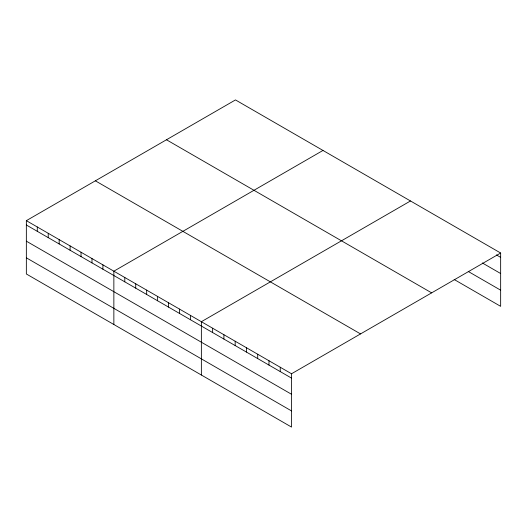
<?xml version="1.0" encoding="UTF-8"?>
<svg xmlns="http://www.w3.org/2000/svg" width="527" height="527" viewBox="0 0 527 527"><rect width="100%" height="100%" fill="white"/><g stroke="black" fill="none" stroke-linecap="round" stroke-linejoin="round"><path stroke-width="0.79" d="M291.523 394.262L291.523 373.762L26.35 220.661L26.35 273.981L291.523 427.074L291.523 394.262L26.35 241.168M454.162 279.494L500.65 306.339L500.65 253.019L235.477 99.926L26.35 220.661M322.985 150.445L113.858 271.188L113.858 324.5M410.493 200.965L201.367 321.707L201.367 375.026M291.523 373.762L500.65 253.019M496.421 254.923L500.65 257.36M482.337 262.953L500.65 273.526M468.246 271.471L500.65 290.173M166.466 139.767L431.639 292.86M95.361 180.82L360.534 333.914M26.35 225.003L291.523 378.103M26.35 257.822L291.523 410.915M280.252 367.253L280.252 371.594M268.981 360.745L268.981 365.086M257.71 354.236L257.71 358.584M246.445 347.734L246.445 352.076M235.174 341.226L235.174 345.567M223.903 334.717L223.903 339.059M212.631 328.216L212.631 332.557M190.425 315.39L190.425 319.731M179.49 309.079L179.49 313.42M168.548 302.762L168.548 307.103M157.613 296.444L157.613 300.785M146.671 290.133L146.671 294.474M135.735 283.816L135.735 288.157M124.794 277.498L124.794 281.84M102.917 264.87L102.917 269.211M91.981 258.553L91.981 262.894M81.039 252.242L81.039 256.583M70.104 245.925L70.104 250.266M59.162 239.607L59.162 243.948M48.227 233.296L48.227 237.637M37.285 226.979L37.285 231.32"/></g></svg>
